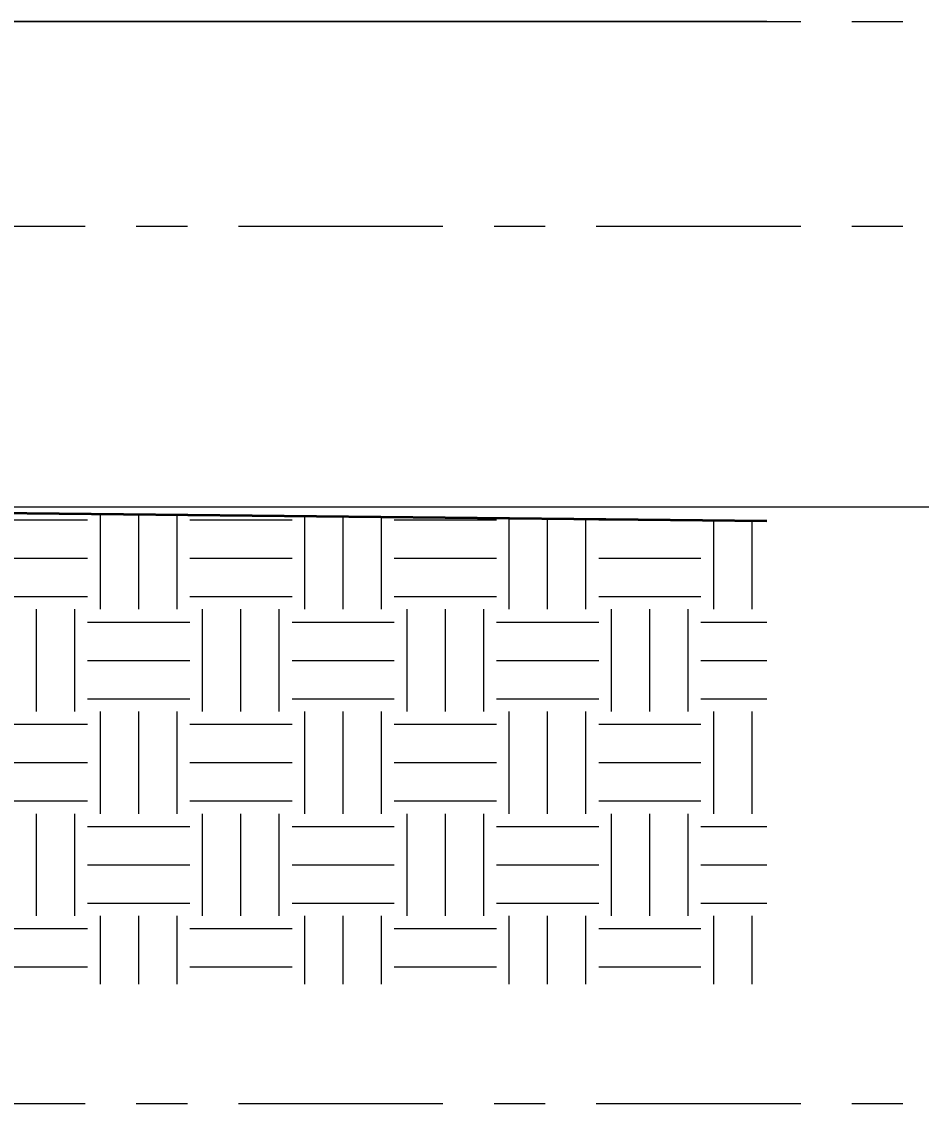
# Model space of a CAD drawing. Header units: inches. Extents: x 6 to 8416, y -388 to 6104.
# Drawn here: x 2327.2 to 2432.8, y 4982 to 5109 of the extents above; entities that cross this region are included whole.
import ezdxf

# ---------------------------------------------------------------- set-up
doc = ezdxf.new("R2010")
doc.units = ezdxf.units.IN
doc.header["$MEASUREMENT"] = 0
doc.linetypes.add('Center 1_2_', pattern=[42, 24, -6, 6, -6])
for name, color, linetype, lineweight in [('A-ANNO-DIMS', 211, 'Continuous', 13), ('A-ANNO-DIMS-48', 211, 'Continuous', 13), ('A-DETL', 90, 'Continuous', 13), ('A-DETL-GENF', 92, 'Continuous', 13), ('A-FLOR-LEVL', 51, 'Continuous', 13), ('A-ROOM', 32, 'Continuous', 13)]:
    doc.layers.add(name, color=color, linetype=linetype, lineweight=lineweight)
doc.styles.add('Open Sans_5', font='OpenSans-Regular.ttf', dxfattribs={"width": 0.88, "height": 4.5})
doc.dimstyles.new('Linear_-_3_32_', dxfattribs={"dimscale": 12, "dimtxt": 4.83561, "dimasz": 0.375, "dimexe": 0.375, "dimexo": 0.25, "dimgap": 0.125, "dimtad": 1, "dimdec": 8, "dimrnd": 0.003906, "dimzin": 3, "dimdsep": 46, "dimlunit": 4, "dimtxsty": 'Open Sans_5', "dimblk1": 'OBLIQUE', "dimblk2": 'OBLIQUE', "dimsah": 1, "dimcen": 0.09, "dimdle": 0.375, "dimadec": 3, "dimazin": 2, "dimtfac": 1, "dimtdec": 4, "dimtix": 1, "dimtmove": 0, "dimatfit": 3, "dimfxl": 1, "dimtvp": 1, "dimtfill": 1, "dimfrac": 2, "dimtolj": 1, "dimtzin": 0, "dimarcsym": 2})

# ---------------------------------------------------------------- blocks, each defined once
blk = doc.blocks.new('DIMBLOCK18-WALL SECTION - BACK OF HOUSE')
at = {"layer": 'A-ANNO-DIMS-48'}
for p, q in [((2568.78, 5047.5), (2568.78, 5089.5)), ((2568.78, 5085), (2560.37, 5085)), ((2568.78, 5085), (2573.28, 5085)), ((2568.78, 5052), (2258.65, 5052)), ((2568.78, 5052), (2573.28, 5052))]:
    blk.add_line(p, q, dxfattribs=at)
at = {"layer": 'A-ANNO-DIMS-48', "lineweight": 50}
for p, q in [((2568.78, 5085), (2566.53, 5087.25)), ((2568.78, 5085), (2571.03, 5082.75)), ((2568.78, 5052), (2566.53, 5054.25)), ((2568.78, 5052), (2571.03, 5049.75))]:
    blk.add_line(p, q, dxfattribs=at)
at = {"layer": 'A-ANNO-DIMS-48', "color": 0, "insert": (2561.23, 5061.46), "char_height": 4.5, "width": 16.8901, "attachment_point": 1, "rotation": 90, "line_spacing_factor": 1.151336, "style": 'Open Sans_5', "bg_fill": 3, "box_fill_scale": 1.25, "bg_fill_color": 256, "bg_fill_true_color": 13158600, "bg_fill_transparency": 0}
blk.add_mtext('2\' - 9"', dxfattribs=at)
blk = doc.blocks.new('_Oblique')
at = {"color": 0, "linetype": 'ByBlock', "lineweight": -2}
blk.add_line((-0.5, -0.5), (0.5, 0.5), dxfattribs=at)

msp = doc.modelspace()

# ---------------------------------------------------------------- hatches: boundary and pattern name
at = {"layer": 'A-DETL-GENF', "lineweight": 18}
h = msp.add_hatch(dxfattribs=at)
h.set_pattern_fill('FP_33', color=55, style=0, pattern_type=2)
h.set_pattern_definition([(0, (2370.89, 5497.5), (12, 12), [12, -12]), (0, (2370.89, 5502), (12, 12), [12, -12]), (0, (2370.89, 5506.5), (12, 12), [12, -12]), (90, (2372.39, 5508), (-12, 12), [12, -12]), (90, (2376.89, 5508), (-12, 12), [12, -12]), (90, (2381.39, 5508), (-12, 12), [12, -12])])
h.paths.add_polyline_path([(2233.64750214, 4996), (2414.62350214, 4996), (2414.62350214, 5050.344), (2255.64750214, 5052), (2255.64750214, 5044), (2269.64750214, 5044), (2269.64750214, 5030), (2233.64750214, 5030), (2233.64750214, 5044), (2196.64750214, 5044), (2196.64750214, 4996)])

# ---------------------------------------------------------------- linework, layer by layer
at = {"layer": 'A-DETL', "lineweight": 35}
msp.add_line((2414.62350214, 5050.344), (2255.64750214, 5052), dxfattribs=at)
at = {"layer": 'A-FLOR-LEVL', "linetype": 'Center 1_2_'}
for p, q in [((756.61389744, 5109), (2676.64388705, 5109)), ((756.61389744, 5085), (2676.64388705, 5085)), ((756.61389744, 4982), (2676.64388705, 4982))]:
    msp.add_line(p, q, dxfattribs=at)
at = {"layer": 'A-ROOM'}
for p, q in [((2255.64750214, 5109), (2414.62350214, 5109)), ((2414.62350214, 5109), (2255.64750214, 5109))]:
    msp.add_line(p, q, dxfattribs=at)

# ---------------------------------------------------------------- next in the draw order: dimensions: what is measured, and where the dimension line sits
at = {"layer": 'A-ANNO-DIMS'}
dim = msp.add_linear_dim(base=(2568.7832585401, 5085), p1=(2255.647502143, 5052), p2=(2557.3678090655, 5085), angle=90, dimstyle='Linear_-_3_32_', override={"dimpost": '<>', "dimfxl": 303.519593}, dxfattribs=at)
dim.commit()
dim.dimension.update_dxf_attribs({"geometry": 'DIMBLOCK18-WALL SECTION - BACK OF HOUSE', "text_midpoint": (2564.9796141581, 5068.5)})

doc.saveas('drawing.dxf')
